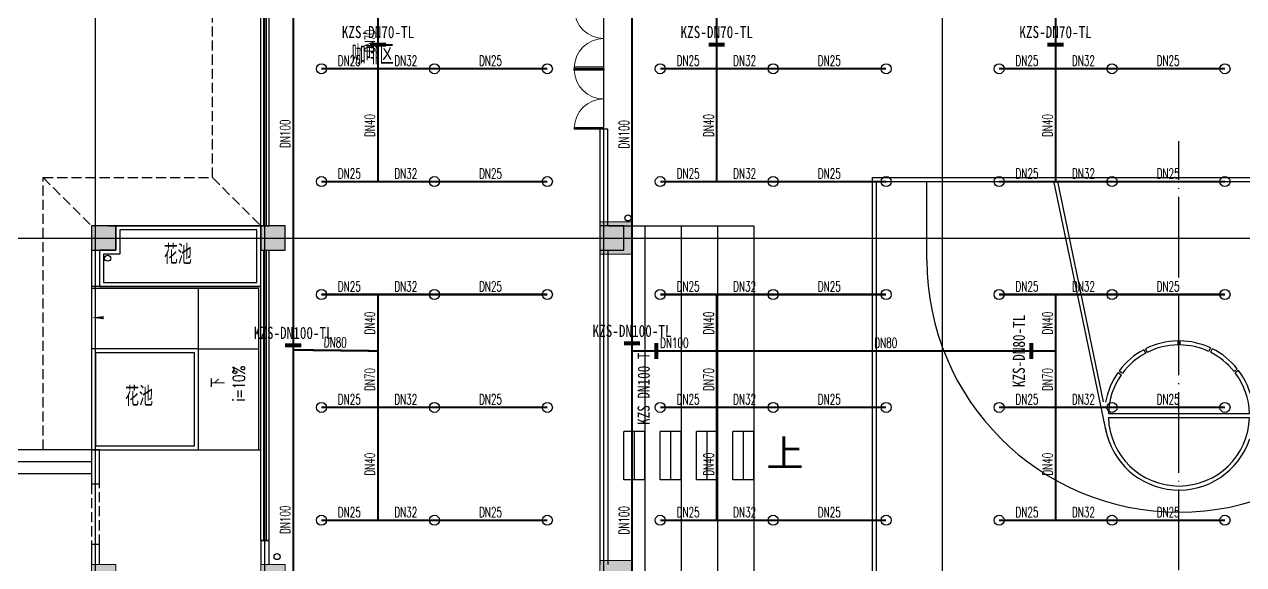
# Model space of a CAD drawing. Extents: x 817814 to 953178, y -139555 to 106956.
# Drawn here: x 860128 to 890356, y -97071 to -83671 of the extents above; entities that cross this region are included whole.
import ezdxf
from ezdxf.enums import TextEntityAlignment as Align

# ---------------------------------------------------------------- set-up
doc = ezdxf.new("R2010")
doc.units = 0
doc.header["$LTSCALE"] = 1000
doc.header["$MEASUREMENT"] = 0
for name, pattern in [('__DASH', [0.35, 0.25, -0.1]), ('DASH', [0.35, 0.25, -0.1]), ('DOTE', [2.42, 2, -0.2, 0.02, -0.2])]:
    doc.linetypes.add(name, pattern=pattern)
doc.layers.add('15101', color=5, linetype='Continuous', lineweight=18)
for name, color, linetype in [('A-DOOR-HOLE', 161, 'Continuous'), ('A-Roof-Drng', 8, 'Continuous'), ('A2-看线', 8, 'Continuous'), ('COLUMN', 2, 'Continuous'), ('DIM_SYMB', 3, 'Continuous'), ('DOOR_FIRE', 4, 'Continuous'), ('DOTE', 8, 'Continuous'), ('E2-楼梯、坡道', 5, 'Continuous'), ('HJ(环境-单体)', 135, 'Continuous'), ('P-SPRN-IDEN', 4, 'Continuous'), ('P-SPRN-NAZL', 3, 'Continuous'), ('P-SPRN-PIPE', 6, 'Continuous'), ('PUB_HATCH', 8, 'Continuous'), ('PUB_TEXT', 7, 'Continuous'), ('WALL', 2, 'Continuous'), ('WINDOW', 4, 'Continuous'), ('体育设施', 7, 'Continuous'), ('抗震支吊架', 2, 'Continuous'), ('散水', 151, '__DASH')]:
    doc.layers.add(name, color=color, linetype=linetype)
doc.layers.add('建筑底图', color=6, linetype='Continuous', plot=False)
doc.styles.add('_TCH_DIM', font='SIMPLEX', dxfattribs={"bigfont": 'GBCBIG'})
doc.styles.add('_TWT_PIPEDN', font='simplex.shx', dxfattribs={"width": 0.8, "height": 3.5, "bigfont": 'gbcbig.shx'})
doc.styles.add('kzcad', font='', dxfattribs={"width": 0.8})
doc.styles.get("Standard").update_dxf_attribs({"font": 'GBENOR', "bigfont": 'GBCBIG'})
doc.styles.add('黑体', font='')
doc.styles.get('kzcad').set_extended_font_data('SimSun')
doc.styles.get('黑体').set_extended_font_data('SimHei')

# ---------------------------------------------------------------- blocks, each defined once
blk = doc.blocks.new('zhuzi')
at = {"layer": '15101'}
h = blk.add_hatch(color=256, dxfattribs=at)
h.dxf.hatch_style = 1
h.paths.add_polyline_path([(50957, 5262), (51657, 5262), (51657, 5962), (50957, 5962)])
h.paths.add_polyline_path([(42757, 5162), (43557, 5162), (43557, 5962), (42757, 5962)])
h.paths.add_polyline_path([(34407, 5262), (35107, 5262), (35107, 5962), (34407, 5962)])
h.paths.add_polyline_path([(26007, 5262), (26707, 5262), (26707, 5962), (26007, 5962)])
h.paths.add_polyline_path([(17857, 5162), (18657, 5162), (18657, 5962), (17857, 5962)])
h.paths.add_polyline_path([(59457, 2362), (60057, 2362), (60057, 2962), (59457, 2962)])
h.paths.add_polyline_path([(51057, 2362), (51657, 2362), (51657, 2962), (51057, 2962)])
h.paths.add_polyline_path([(17857, 2362), (18457, 2362), (18457, 2962), (17857, 2962)])
h.paths.add_polyline_path([(9457, 2362), (10057, 2362), (10057, 2962), (9457, 2962)])
h.paths.add_polyline_path([(59457, -2838), (60057, -2838), (60057, -2238), (59457, -2238)])
h.paths.add_polyline_path([(50957, -2888), (51657, -2888), (51657, -2188), (50957, -2188)])
h.paths.add_polyline_path([(42757, -2938), (43557, -2938), (43557, -2138), (42757, -2138)])
h.paths.add_polyline_path([(17857, -2938), (18657, -2938), (18657, -2138), (17857, -2138)])
h.paths.add_polyline_path([(9457, -2838), (10057, -2838), (10057, -2238), (9457, -2238)])
h.paths.add_polyline_path([(59457, -11238), (60057, -11238), (60057, -10638), (59457, -10638)])
h.paths.add_polyline_path([(50957, -11288), (51657, -11288), (51657, -10588), (50957, -10588)])
h.paths.add_polyline_path([(42757, -11338), (43557, -11338), (43557, -10538), (42757, -10538)])
h.paths.add_polyline_path([(17857, -11338), (18657, -11338), (18657, -10538), (17857, -10538)])
h.paths.add_polyline_path([(9457, -11238), (10057, -11238), (10057, -10638), (9457, -10638)])
h.paths.add_polyline_path([(5257, -11238), (5857, -11238), (5857, -10638), (5257, -10638)])
h.paths.add_polyline_path([(59457, -19638), (60057, -19638), (60057, -19038), (59457, -19038)])
h.paths.add_polyline_path([(50957, -19688), (51657, -19688), (51657, -18988), (50957, -18988)])
h.paths.add_polyline_path([(42757, -19738), (43557, -19738), (43557, -18938), (42757, -18938)])
h.paths.add_polyline_path([(17857, -19738), (18657, -19738), (18657, -18938), (17857, -18938)])
h.paths.add_polyline_path([(9457, -19638), (10057, -19638), (10057, -19038), (9457, -19038)])
h.paths.add_polyline_path([(5257, -19638), (5857, -19638), (5857, -19038), (5257, -19038)])
h.paths.add_polyline_path([(59457, -28038), (60057, -28038), (60057, -27438), (59457, -27438)])
h.paths.add_polyline_path([(50957, -28088), (51657, -28088), (51657, -27388), (50957, -27388)])
h.paths.add_polyline_path([(42757, -28138), (43557, -28138), (43557, -27338), (42757, -27338)])
h.paths.add_polyline_path([(17857, -28138), (18657, -28138), (18657, -27338), (17857, -27338)])
h.paths.add_polyline_path([(9457, -28038), (10057, -28038), (10057, -27438), (9457, -27438)])
h.paths.add_polyline_path([(5257, -28038), (5857, -28038), (5857, -27438), (5257, -27438)])
h.paths.add_polyline_path([(59457, -36438), (60057, -36438), (60057, -35838), (59457, -35838)])
h.paths.add_polyline_path([(50957, -36488), (51657, -36488), (51657, -35788), (50957, -35788)])
h.paths.add_polyline_path([(42757, -36538), (43557, -36538), (43557, -35738), (42757, -35738)])
h.paths.add_polyline_path([(17857, -36538), (18657, -36538), (18657, -35738), (17857, -35738)])
h.paths.add_polyline_path([(9457, -36438), (10057, -36438), (10057, -35838), (9457, -35838)])
h.paths.add_polyline_path([(5257, -36438), (5857, -36438), (5857, -35838), (5257, -35838)])
h.paths.add_polyline_path([(59457, -44838), (60057, -44838), (60057, -44238), (59457, -44238)])
h.paths.add_polyline_path([(50957, -44888), (51657, -44888), (51657, -44188), (50957, -44188)])
h.paths.add_polyline_path([(42757, -44938), (43557, -44938), (43557, -44138), (42757, -44138)])
h.paths.add_polyline_path([(17857, -44938), (18657, -44938), (18657, -44138), (17857, -44138)])
h.paths.add_polyline_path([(9457, -44838), (10057, -44838), (10057, -44238), (9457, -44238)])
h.paths.add_polyline_path([(59457, -50038), (60057, -50038), (60057, -49438), (59457, -49438)])
h.paths.add_polyline_path([(51057, -50038), (51657, -50038), (51657, -49438), (51057, -49438)])
h.paths.add_polyline_path([(17857, -50038), (18457, -50038), (18457, -49438), (17857, -49438)])
h.paths.add_polyline_path([(9457, -50038), (10057, -50038), (10057, -49438), (9457, -49438)])
h.paths.add_polyline_path([(50957, -53038), (51657, -53038), (51657, -52338), (50957, -52338)])
h.paths.add_polyline_path([(42757, -53038), (43557, -53038), (43557, -52238), (42757, -52238)])
h.paths.add_polyline_path([(34407, -53038), (35107, -53038), (35107, -52338), (34407, -52338)])
h.paths.add_polyline_path([(26007, -53038), (26707, -53038), (26707, -52338), (26007, -52338)])
h.paths.add_polyline_path([(17857, -53038), (18657, -53038), (18657, -52238), (17857, -52238)])
at = {"layer": '15101', "linetype": 'Continuous'}
for points in [[(17857, -11338), (18657, -11338), (18657, -10538), (17857, -10538)], [(5257, -11238), (5857, -11238), (5857, -10638), (5257, -10638)], [(9457, -11238), (10057, -11238), (10057, -10638), (9457, -10638)], [(9457, -11238), (10057, -11238), (10057, -10638), (9457, -10638)], [(5257, -19638), (5857, -19638), (5857, -19038), (5257, -19038)], [(9457, -19638), (10057, -19638), (10057, -19038), (9457, -19038)], [(9457, -19638), (10057, -19638), (10057, -19038), (9457, -19038)], [(17857, -19738), (18657, -19738), (18657, -18938), (17857, -18938)]]:
    blk.add_lwpolyline(points, close=True, dxfattribs=at)
blk = doc.blocks.new('A$Cd0cbd1ce')
at = {"layer": '体育设施', "color": 0, "linetype": 'DOTE'}
blk.add_line((7600, 0), (7600, 30000), dxfattribs=at)
at = {"layer": '体育设施', "color": 0}
for p, q in [((100, 29000), (15100, 29000)), ((100, 1000), (100, 29000)), ((1350, 27050), (1350, 29000)), ((5801, 22767), (4502, 28980)), ((5730, 23537), (4600, 29000)), ((9399, 22767), (10698, 28980)), ((9470, 23537), (10600, 29000)), ((13850, 27050), (13850, 29000)), ((15100, 29000), (15100, 1000)), ((6727, 24832), (6774, 24743)), ((6772, 24854), (6815, 24764)), ((7570, 25050), (7570, 24950)), ((7620, 25050), (7620, 24950)), ((8381, 24878), (8334, 24788)), ((8426, 24856), (8380, 24767)), ((6089, 24269), (6169, 24208)), ((6119, 24309), (6199, 24249)), ((9046, 24354), (8966, 24293)), ((9077, 24315), (8997, 24254)), ((9077, 24315), (8997, 24254)), ((5851, 23250), (9349, 23250)), ((5851, 23150), (9349, 23150)), ((9400, 15050), (5802, 15050)), ((9400, 14950), (5802, 14950)), ((5801, 7233), (4502, 1020)), ((9399, 7233), (10698, 1020)), ((5851, 6850), (9349, 6850)), ((5851, 6750), (9349, 6750)), ((5730, 6463), (4600, 1000)), ((9470, 6463), (10600, 1000)), ((6089, 5731), (6169, 5792)), ((6119, 5691), (6199, 5751)), ((9077, 5685), (8997, 5746)), ((9046, 5646), (8966, 5707)), ((6727, 5168), (6774, 5257)), ((6772, 5146), (6815, 5236)), ((8381, 5122), (8334, 5212)), ((8426, 5144), (8380, 5233)), ((7570, 4950), (7570, 5050)), ((7620, 4950), (7620, 5050)), ((1350, 2950), (1350, 1000)), ((13850, 2950), (13850, 1000)), ((15100, 1000), (100, 1000))]:
    blk.add_line(p, q, dxfattribs=at)
blk.add_lwpolyline([(15200, 29100), (15200, 900), (0, 900), (0, 29100)], close=True, dxfattribs=at)
for radius in [1900, 1800]:
    blk.add_circle((7600, 15000), radius, dxfattribs=at)
for centre, radius, start, end in [((7600, 27050), 6250, 180, 0), ((7600, 23200), 1850, 118.1392, 143.1811), ((7600, 23200), 1850, 90.9183, 116.5905), ((7600, 23200), 1750, 90.9745, 116.6429), ((7600, 23200), 1850, 65.0429, 89.3697), ((7600, 23200), 1750, 65.1845, 89.3424), ((7600, 23200), 1850, 38.5966, 63.4942), ((7600, 23200), 1750, 118.1519, 143.172), ((7600, 23200), 1750, 38.6618, 63.5374), ((7600, 23200), 1850, 144.7298, 169.7716), ((7600, 23200), 1750, 144.8368, 178.4082), ((7600, 23200), 1750, 1.5918, 37.0247), ((7600, 23200), 1850, 10.2284, 37.0478), ((7600, 23200), 1750, 181.5918, 358.4082), ((7599, 23198), 1849, 190.0502, 341.6686), ((7600, 2950), 6250, 0, 180), ((7599, 6802), 1849, 18.3314, 169.9498), ((7600, 6800), 1750, 1.5918, 178.4082), ((7600, 6800), 1750, 181.5918, 215.1632), ((7600, 6800), 1750, 322.9753, 358.4082), ((7600, 6800), 1850, 190.2284, 215.2702), ((7600, 6800), 1850, 322.9522, 349.7716), ((7600, 6800), 1750, 216.828, 241.8481), ((7600, 6800), 1850, 216.8189, 241.8608), ((7600, 6800), 1750, 296.4626, 321.3382), ((7600, 6800), 1850, 296.5058, 321.4034), ((7600, 6800), 1850, 243.4095, 269.0817), ((7600, 6800), 1750, 243.3571, 269.0255), ((7600, 6800), 1750, 270.6576, 294.8155), ((7600, 6800), 1850, 270.6303, 294.9571)]:
    blk.add_arc(centre, radius, start, end, dxfattribs=at)
blk = doc.blocks.new('$TCHSYS$WIN2D')
for p, q in [((-0.5, 0.5), (0.5, 0.5)), ((-0.5, 0.5), (-0.5, -0.5)), ((0.5, 0.5), (0.5, -0.5)), ((0.5, 0.1667), (-0.5, 0.1667)), ((0.5, -0.1667), (-0.5, -0.1667)), ((-0.5, -0.5), (0.5, -0.5))]:
    blk.add_line(p, q)
blk = doc.blocks.new('_FZH')
blk.add_lwpolyline([(-0.5, -0.5), (0.5, -0.5), (0.5, 0.5), (-0.5, 0.5)], close=True)
at = {"layer": 'PUB_HATCH'}
blk.add_solid([(-0.5, -0.5), (0.5, -0.5), (-0.5, 0.5), (0.5, 0.5)], dxfattribs=at)
blk = doc.blocks.new('$DorLib2D$00000002')
for p, q in [((-0.5, 0), (-0.5, 0.4875)), ((-0.475, 0.4875), (-0.5, 0.4875)), ((-0.475, 0), (-0.475, 0.4875)), ((0.475, 0), (0.475, 0.4875)), ((0.475, 0.4875), (0.5, 0.4875)), ((0.5, 0), (0.5, 0.4875)), ((-0.5, 0), (-0.475, 0)), ((0.5, 0), (0.475, 0))]:
    blk.add_line(p, q)
at = {"lineweight": 13}
for centre, start, end in [((-0.4875, 0), 0, 88.53072), ((0.4875, 0), 91.46928, 180)]:
    blk.add_arc(centre, 0.4875, start, end, dxfattribs=at)
blk = doc.blocks.new('xdzcdxcvf')
at = {"layer": 'A-DOOR-HOLE', "linetype": 'DASH'}
for p, q in [((517921.4, 90937.7), (517921.4, 89437.7)), ((518121.4, 89437.7), (518121.4, 90937.7))]:
    blk.add_line(p, q, dxfattribs=at)
at = {"layer": 'A-Roof-Drng'}
for centre in [(531221.4, 97537.7), (518321.4, 96537.7), (522521.4, 89137.7)]:
    blk.add_circle(centre, 75, dxfattribs=at)
at = {"layer": 'A2-看线'}
for p, q in [((518341.4, 97337.7), (522121.4, 97337.7)), ((531641.4, 97337.7), (531641.4, 71537.7)), ((532541.4, 97337.7), (532541.4, 71537.7)), ((533441.4, 97337.7), (533441.4, 71537.7)), ((534341.4, 97337.7), (534341.4, 71537.7)), ((518341.4, 95837.7), (521941.4, 95837.7)), ((520571.4, 91787.7), (522121.4, 91787.7))]:
    blk.add_line(p, q, dxfattribs=at)
blk.add_lwpolyline([(530741.4, 97337.7), (534341.4, 97337.7), (534341.4, 71537.7), (530921.4, 71537.7)], dxfattribs=at)
at = {"layer": 'DIM_SYMB'}
for points in [[(521321.4, 91787.7, 0, 0, 0), (521321.4, 95062.7, 0, 0, 0), (517921.4, 95062.7, 0, 80, 0), (518221.4, 95062.7, 0, 0, 0)], [(534491.4, 91637.7, 0, 0, 0), (532734.7, 91637.7, 240, 0, 0), (531834.7, 91637.7, 0, 0, 0)]]:
    blk.add_lwpolyline(points, format="xyseb", dxfattribs=at)
at = {"layer": 'DOTE'}
for p, q in [((518021.4, 52467.1), (518021.4, 117010.8)), ((522221.4, 52467.1), (522221.4, 117010.8)), ((530621.4, 52467.1), (530621.4, 117010.8)), ((539021.4, 52467.1), (539021.4, 117010.8)), ((512626.4, 97037.7), (579032.5, 97037.7))]:
    blk.add_line(p, q, dxfattribs=at)
at = {"layer": 'E2-楼梯、坡道'}
for p, q in [((531121.4, 91037.7), (531121.4, 92237.7)), ((531641.4, 92237.7), (531121.4, 92237.7)), ((531381.4, 91037.7), (531381.4, 92237.7)), ((531641.4, 91037.7), (531641.4, 92237.7)), ((532021.4, 91037.7), (532021.4, 92237.7)), ((532541.4, 92237.7), (532021.4, 92237.7)), ((532281.4, 91037.7), (532281.4, 92237.7)), ((532541.4, 91037.7), (532541.4, 92237.7)), ((532921.4, 91037.7), (532921.4, 92237.7)), ((533441.4, 92237.7), (532921.4, 92237.7)), ((533181.4, 91037.7), (533181.4, 92237.7)), ((533441.4, 91037.7), (533441.4, 92237.7)), ((533821.4, 91037.7), (533821.4, 92237.7)), ((534341.4, 92237.7), (533821.4, 92237.7)), ((534081.4, 91037.7), (534081.4, 92237.7)), ((534341.4, 91037.7), (534341.4, 92237.7)), ((531641.4, 91037.7), (531121.4, 91037.7)), ((532541.4, 91037.7), (532021.4, 91037.7)), ((533441.4, 91037.7), (532921.4, 91037.7)), ((534341.4, 91037.7), (533821.4, 91037.7))]:
    blk.add_line(p, q, dxfattribs=at)
for points in [[(522121.4, 91787.7), (522121.4, 95837.7), (517921.4, 95837.7), (517921.4, 94287.7)], [(522071.4, 91787.7), (522071.4, 95787.7), (517921.4, 95787.7)], [(520571.4, 94287.7), (520571.4, 95787.7)], [(520571.4, 91787.7), (520571.4, 94287.7), (517921.4, 94287.7), (517921.4, 91337.7)], [(520571.4, 94287.7), (522071.4, 94287.7)], [(517921.4, 91787.7), (514141.4, 91787.7), (514141.4, 77087.7), (517921.4, 77087.7)], [(517921.4, 91487.7), (514441.4, 91487.7), (514441.4, 77387.7), (517921.4, 77387.7)], [(517921.4, 91187.7), (514741.4, 91187.7), (514741.4, 77687.7), (517921.4, 77687.7)]]:
    blk.add_lwpolyline(points, dxfattribs=at)
at = {"layer": 'HJ(环境-单体)'}
blk.add_lwpolyline([(518121.4, 95837.7), (522121.4, 95837.7), (522121.4, 97337.6), (518521.4, 97337.6), (518521.4, 96737.7), (518121.4, 96737.7), (518121.4, 95837.7)], dxfattribs=at)
blk.add_lwpolyline([(518221.4, 95937.7), (522021.4, 95937.7), (522021.4, 97237.6), (518621.4, 97237.6), (518621.4, 96637.7), (518221.4, 96637.7)], close=True, dxfattribs=at)
at = {"layer": 'HJ(环境-单体)', "linetype": 'Continuous'}
for points in [[(520571.4, 94287.7), (517921.4, 94287.7), (517921.4, 91787.7), (520571.4, 91787.7)], [(520471.4, 94187.7), (518021.4, 94187.7), (518021.4, 91887.7), (520471.4, 91887.7)]]:
    blk.add_lwpolyline(points, close=True, dxfattribs=at)
at = {"layer": 'WALL'}
for p, q in [((530721.4, 99737.7), (530521.4, 99737.7)), ((530521.4, 99737.7), (530521.4, 97337.7)), ((530721.4, 97337.7), (530721.4, 99737.7)), ((517921.4, 96737.7), (517921.4, 95837.7)), ((518121.4, 96737.7), (518121.4, 95837.7)), ((530521.4, 96737.7), (530521.4, 88937.7)), ((530721.4, 96737.7), (530721.4, 88937.7)), ((518121.4, 95837.7), (517921.4, 95837.7)), ((517921.4, 91787.7), (517921.4, 90937.7)), ((518121.4, 91787.7), (517921.4, 91787.7)), ((518121.4, 90937.7), (518121.4, 91787.7)), ((517921.4, 90937.7), (518121.4, 90937.7)), ((522321.4, 89537.7), (522121.4, 89537.7)), ((522121.4, 89537.7), (522121.4, 88937.7)), ((522321.4, 88937.7), (522321.4, 89537.7)), ((518121.4, 89437.7), (517921.4, 89437.7)), ((517921.4, 89437.7), (517921.4, 88937.7)), ((518121.4, 88937.7), (518121.4, 89437.7))]:
    blk.add_line(p, q, dxfattribs=at)
at = {"layer": '散水'}
for p, q in [((516721.4, 98537.7), (517921.4, 97337.7)), ((520921.4, 98537.6), (522121.4, 97337.7))]:
    blk.add_line(p, q, dxfattribs=at)
blk.add_lwpolyline([(516721.4, 91787.7), (516721.4, 98537.7), (520921.4, 98537.6), (520921.4, 112137.6), (529321.4, 112137.6), (529321.4, 115137.6), (565521.4, 115137.6), (565521.4, 112137.6), (573921.4, 112137.6), (573921.5, 110937.6)], dxfattribs=at)
blk.add_blockref('zhuzi', (512664.2, 107975.3))
at = {"layer": 'COLUMN', "xscale": 600, "yscale": 600, "zscale": 600}
for p in [(518221.4, 97037.7), (522421.4, 97037.7), (530821.4, 97037.7)]:
    blk.add_blockref('_FZH', p, dxfattribs=at)
at = {"layer": 'DOOR_FIRE', "yscale": 1500, "zscale": 200, "rotation": 90}
for p, xscale in [((530621.4, 101987.7), 1500), ((530621.4, 100487.7), -1500)]:
    blk.add_blockref('$DorLib2D$00000002', p, dxfattribs=dict(at, xscale=xscale))
at = {"layer": 'WINDOW', "xscale": 7200, "yscale": 200, "zscale": -7200, "rotation": 90}
for p in [(522221.4, 100937.7), (522221.4, 93137.7)]:
    blk.add_blockref('$TCHSYS$WIN2D', p, dxfattribs=at)
at = {"layer": '体育设施', "color": 8}
blk.add_blockref('A$Cd0cbd1ce', (537281.4, 69437.7), dxfattribs=at)
at = {"layer": 'PUB_TEXT'}
for s, p in [('咖啡区', (524369.3, 101346.2)), ('花池', (519711.3, 96391.5)), ('花池', (518751.3, 92872.8))]:
    blk.add_text(s, height=482.27, dxfattribs=at).set_placement(p)
at = {"layer": 'PUB_TEXT', "style": '_TCH_DIM', "width": 0.705882}
blk.add_text('i=10%', height=297.5, rotation=90.00002, dxfattribs=at).set_placement((521723.9, 92985.2))
at = {"layer": 'PUB_TEXT', "style": '_TCH_DIM'}
blk.add_text('下', height=337.6, rotation=90.00002, dxfattribs=at).set_placement((521220.1, 93330.2))
at = {"layer": 'PUB_TEXT', "style": '黑体'}
blk.add_text('上', height=675.9, dxfattribs=at).set_placement((534655.1, 91362.3))
blk = doc.blocks.new('$TwtSys$00000125')
blk.add_circle((0, 0, 0), 1)

msp = doc.modelspace()

# ---------------------------------------------------------------- linework, layer by layer
at = {"layer": 'P-SPRN-PIPE', "const_width": 50}
for points in [[(866793.4, -91745.2), (866793.4, -81020.5)], [(877293.4, -81970.5), (877293.4, -84770.5)], [(885693.4, -81970.5), (885693.4, -84770.5)], [(868893.4, -83370.5), (868893.4, -84770.5)], [(868893.4, -84770.5), (867493.4, -84770.5)], [(870293.4, -84770.5), (868893.4, -84770.5)], [(868893.4, -84770.5), (868893.4, -87570.5)], [(873093.4, -84770.5), (870293.4, -84770.5)], [(877293.4, -84770.5), (875893.4, -84770.5)], [(878693.4, -84770.5), (877293.4, -84770.5)], [(877293.4, -84770.5), (877293.4, -87570.5)], [(881493.4, -84770.5), (878693.4, -84770.5)], [(885693.4, -84770.5), (884293.4, -84770.5)], [(887093.4, -84770.5), (885693.4, -84770.5)], [(885693.4, -84770.5), (885693.4, -87570.5)], [(889893.4, -84770.5), (887093.4, -84770.5)], [(868893.4, -87570.5), (867493.4, -87570.5)], [(870293.4, -87570.5), (868893.4, -87570.5)], [(873093.4, -87570.5), (870293.4, -87570.5)], [(877293.4, -87570.5), (875893.4, -87570.5)], [(878693.4, -87570.5), (877293.4, -87570.5)], [(881493.4, -87570.5), (878693.4, -87570.5)], [(885693.4, -87570.5), (884293.4, -87570.5)], [(887093.4, -87570.5), (885693.4, -87570.5)], [(889893.4, -87570.5), (887093.4, -87570.5)], [(867493.4, -90370.5), (868893.4, -90370.5)], [(868893.4, -90370.5), (870293.4, -90370.5)], [(868893.4, -90370.5), (868893.4, -91770.5)], [(870293.4, -90370.5), (873093.4, -90370.5)], [(877293.4, -90370.5), (875893.4, -90370.5)], [(878693.4, -90370.5), (877293.4, -90370.5)], [(877293.4, -91770.5), (877293.4, -90370.5)], [(881493.4, -90370.5), (878693.4, -90370.5)], [(884293.4, -90370.5), (885693.4, -90370.5)], [(885693.4, -90370.5), (885693.4, -91770.5)], [(885693.4, -90370.5), (887093.4, -90370.5)], [(887093.4, -90370.5), (889893.4, -90370.5)], [(866793.4, -100170.5), (866793.4, -91745.2)], [(868893.4, -91770.5), (866793.4, -91745.2)], [(868893.4, -91770.5), (868893.4, -93170.5)], [(877293.4, -91770.5), (875193.4, -91770.5)], [(877293.4, -93170.5), (877293.4, -91770.5)], [(885693.4, -91770.5), (877293.4, -91770.5)], [(885693.4, -91770.5), (885693.4, -93170.5)], [(867493.4, -93170.5), (868893.4, -93170.5)], [(868893.4, -93170.5), (870293.4, -93170.5)], [(868893.4, -93170.5), (868893.4, -95970.5)], [(870293.4, -93170.5), (873093.4, -93170.5)], [(877293.4, -93170.5), (875893.4, -93170.5)], [(878693.4, -93170.5), (877293.4, -93170.5)], [(877293.4, -95970.5), (877293.4, -93170.5)], [(881493.4, -93170.5), (878693.4, -93170.5)], [(884293.4, -93170.5), (885693.4, -93170.5)], [(885693.4, -93170.5), (887093.4, -93170.5)], [(885693.4, -93170.5), (885693.4, -95970.5)], [(887093.4, -93170.5), (889893.4, -93170.5)], [(867493.4, -95970.5), (868893.4, -95970.5)], [(868893.4, -95970.5), (870293.4, -95970.5)], [(870293.4, -95970.5), (873093.4, -95970.5)], [(877293.4, -95970.5), (875893.4, -95970.5)], [(878693.4, -95970.5), (877293.4, -95970.5)], [(881493.4, -95970.5), (878693.4, -95970.5)], [(884293.4, -95970.5), (885693.4, -95970.5)], [(885693.4, -95970.5), (887093.4, -95970.5)], [(887093.4, -95970.5), (889893.4, -95970.5)]]:
    msp.add_lwpolyline(points, dxfattribs=at)
at = {"layer": 'P-SPRN-PIPE', "color": 2, "const_width": 50}
for points in [[(875193.4, -91770.5), (875193.4, -81020.5)], [(875193.4, -100170.5), (875193.4, -91770.5)]]:
    msp.add_lwpolyline(points, dxfattribs=at)
at = {"layer": '抗震支吊架', "color": 4, "const_width": 100}
for points in [[(868694.4, -84170.5), (869094.4, -84170.5)], [(877093.4, -84170.5), (877493.4, -84170.5)], [(885493.4, -84170.5), (885893.4, -84170.5)], [(866593.4, -91633), (866993.4, -91633)], [(874993.4, -91583), (875393.4, -91583)], [(875793.4, -91970.5), (875793.4, -91570.5)], [(885093.4, -91970.5), (885093.4, -91570.5)]]:
    msp.add_lwpolyline(points, dxfattribs=at)

# ---------------------------------------------------------------- block references
at = {"layer": 'P-SPRN-NAZL', "xscale": 125, "yscale": 125, "zscale": 125}
for p in [(867493.4, -84770.5), (870293.4, -84770.5), (873093.4, -84770.5), (875893.4, -84770.5), (878693.4, -84770.5), (881493.4, -84770.5), (884293.4, -84770.5), (887093.4, -84770.5), (889893.4, -84770.5), (867493.4, -87570.5), (870293.4, -87570.5), (873093.4, -87570.5), (875893.4, -87570.5), (878693.4, -87570.5), (881493.4, -87570.5), (884293.4, -87570.5), (887093.4, -87570.5), (889893.4, -87570.5), (867493.4, -90370.5), (870293.4, -90370.5), (873093.4, -90370.5), (875893.4, -90370.5), (878693.4, -90370.5), (881493.4, -90370.5), (884293.4, -90370.5), (887093.4, -90370.5), (889893.4, -90370.5), (867493.4, -93170.5), (870293.4, -93170.5), (873093.4, -93170.5), (875893.4, -93170.5), (878693.4, -93170.5), (881493.4, -93170.5), (884293.4, -93170.5), (887093.4, -93170.5), (889893.4, -93170.5), (867493.4, -95970.5), (870293.4, -95970.5), (873093.4, -95970.5), (875893.4, -95970.5), (878693.4, -95970.5), (881493.4, -95970.5), (884293.4, -95970.5), (887093.4, -95970.5), (889893.4, -95970.5)]:
    msp.add_blockref('$TwtSys$00000125', p, dxfattribs=at)
at = {"layer": '建筑底图'}
msp.add_blockref('xdzcdxcvf', (343872, -186008.2), dxfattribs=at)

# ---------------------------------------------------------------- texts
at = {"layer": 'P-SPRN-IDEN', "style": '_TWT_PIPEDN', "width": 0.64}
for s, rotation, p in [('DN70', 90, (868818.4, -84363.9)), ('DN100', 90, (866718.4, -86737.1)), ('DN100', 90, (875118.4, -86749.8)), ('DN80', 359.30801, (867551, -91679.3)), ('DN70', 90, (868818.4, -92763.9)), ('DN70', 90, (877218.4, -92763.9)), ('DN70', 90, (885618.4, -92763.9)), ('DN100', 90, (866718.4, -96312.1)), ('DN100', 90, (875118.4, -96324.8))]:
    msp.add_text(s, height=250, rotation=rotation, dxfattribs=at).set_placement(p)
at = {"layer": 'P-SPRN-IDEN', "color": 251, "style": '_TWT_PIPEDN', "width": 0.64}
for s, rotation, p in [('DN25', 0.00001, (867900.1, -84695.5)), ('DN32', 0.00001, (869300.1, -84695.5)), ('DN25', 0.00001, (871400.1, -84695.5)), ('DN25', 0.00001, (876300.1, -84695.5)), ('DN32', 0.00001, (877700.1, -84695.5)), ('DN25', 0.00001, (879800.1, -84695.5)), ('DN25', 0.00001, (884700.1, -84695.5)), ('DN32', 0.00001, (886100.1, -84695.5)), ('DN25', 0.00001, (888200.1, -84695.5)), ('DN40', 90, (868818.4, -86463.9)), ('DN40', 90, (877218.4, -86463.9)), ('DN40', 90, (885618.4, -86463.9)), ('DN25', 0.00001, (867900.1, -87495.5)), ('DN32', 0.00001, (869300.1, -87495.5)), ('DN25', 0.00001, (871400.1, -87495.5)), ('DN25', 0.00001, (876300.1, -87495.5)), ('DN32', 0.00001, (877700.1, -87495.5)), ('DN25', 0.00001, (879800.1, -87495.5)), ('DN25', 0.00001, (884700.1, -87495.5)), ('DN32', 0.00001, (886100.1, -87495.5)), ('DN25', 0.00001, (888200.1, -87495.5)), ('DN25', 0.00001, (876300.1, -90295.5)), ('DN32', 0.00001, (877700.1, -90295.5)), ('DN25', 0.00001, (879800.1, -90295.5)), ('DN40', 90, (868818.4, -91363.9)), ('DN40', 90, (877218.4, -91363.9)), ('DN40', 90, (885618.4, -91363.9)), ('DN25', 0.00001, (876300.1, -93095.5)), ('DN32', 0.00001, (877700.1, -93095.5)), ('DN25', 0.00001, (879800.1, -93095.5)), ('DN40', 90, (868818.4, -94863.9)), ('DN40', 90, (877218.4, -94863.9)), ('DN40', 90, (885618.4, -94863.9)), ('DN25', 0.00001, (876300.1, -95895.5)), ('DN32', 0.00001, (877700.1, -95895.5)), ('DN25', 0.00001, (879800.1, -95895.5))]:
    msp.add_text(s, height=250, rotation=rotation, dxfattribs=at).set_placement(p)
for s, p in [('DN25', (867900.1, -90295.5)), ('DN32', (869300.1, -90295.5)), ('DN25', (871400.1, -90295.5)), ('DN25', (884700.1, -90295.5)), ('DN32', (886100.1, -90295.5)), ('DN25', (888200.1, -90295.5)), ('DN25', (867900.1, -93095.5)), ('DN32', (869300.1, -93095.5)), ('DN25', (871400.1, -93095.5)), ('DN25', (884700.1, -93095.5)), ('DN32', (886100.1, -93095.5)), ('DN25', (888200.1, -93095.5)), ('DN25', (867900.1, -95895.5)), ('DN32', (869300.1, -95895.5)), ('DN25', (871400.1, -95895.5)), ('DN25', (884700.1, -95895.5)), ('DN32', (886100.1, -95895.5)), ('DN25', (888200.1, -95895.5))]:
    msp.add_text(s, height=250, dxfattribs=at).set_placement(p)
at = {"layer": 'P-SPRN-IDEN', "style": '_TWT_PIPEDN', "width": 0.64}
for s, p in [('DN100', (875889.1, -91695.5)), ('DN80', (881200.1, -91695.5))]:
    msp.add_text(s, height=250, dxfattribs=at).set_placement(p)
at = {"layer": '抗震支吊架', "color": 4, "style": 'kzcad', "width": 0.8}
for s, rotation, p in [('KZS-DN70-TL', 359.88539, (868894.4, -84010.5)), ('KZS-DN70-TL', 359.88539, (877293.4, -84010.5)), ('KZS-DN70-TL', 359.88539, (885693.4, -84010.5)), ('KZS-DN80-TL', 89.88539, (884933.4, -91770.5)), ('KZS-DN100-TL', 359.88539, (866793.4, -91473)), ('KZS-DN100-TL', 359.88539, (875193.4, -91423)), ('KZS-DN100-T', 89.88539, (875631.5, -92708.4))]:
    msp.add_text(s, height=300, rotation=rotation, dxfattribs=at).set_placement(p, align=Align.CENTER)

doc.saveas('drawing.dxf')
